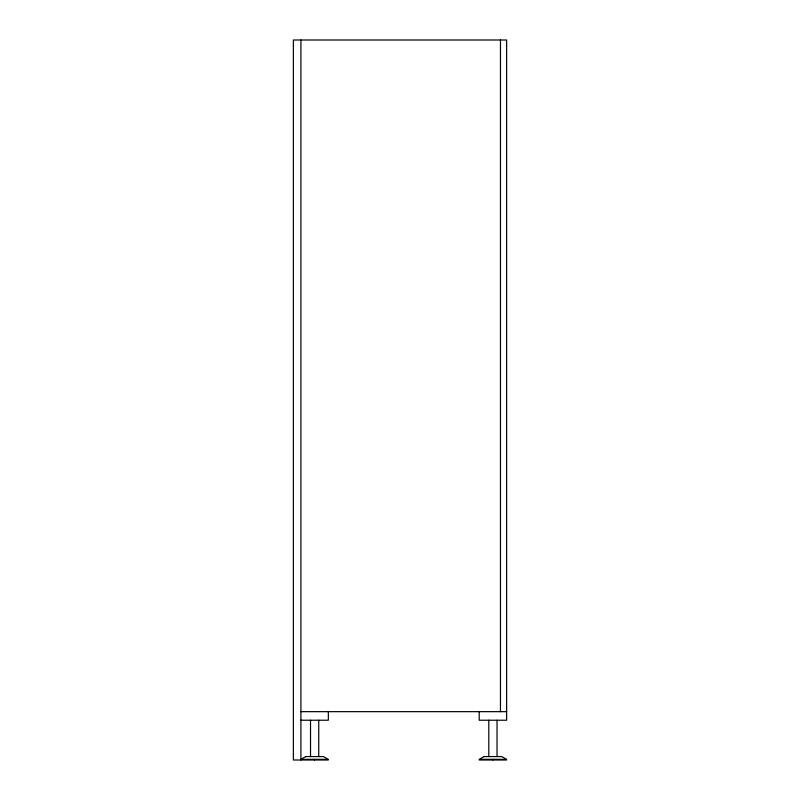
<?xml version="1.0" encoding="UTF-8"?>
<svg xmlns="http://www.w3.org/2000/svg" width="800" height="800" viewBox="0 0 800 800"><rect width="100%" height="100%" fill="white"/><g stroke="black" fill="none" stroke-linecap="round" stroke-linejoin="round"><path stroke-width="1.2" d="M300.91 711.66L506.63 711.66M300.91 720.23L328.34 720.23L328.34 711.66M328.34 760L293.37 760L293.37 40L506.63 40L506.63 720.23L479.2 720.23L479.2 711.66M479.2 760L506.63 760M500.46 40L500.46 711.66M497.03 720.23L497.03 756.57M492.91 759.34L492.91 760M488.8 720.23L488.8 756.57M318.74 720.23L318.74 756.57M314.63 759.34L314.63 760M310.52 720.23L310.52 756.57M300.91 40L300.91 760M305.85 756.57L300.91 759.34L328.34 759.34L323.4 756.57L305.85 756.57M484.14 756.57L479.2 759.34L506.63 759.34L501.69 756.57L484.14 756.57"/></g></svg>
